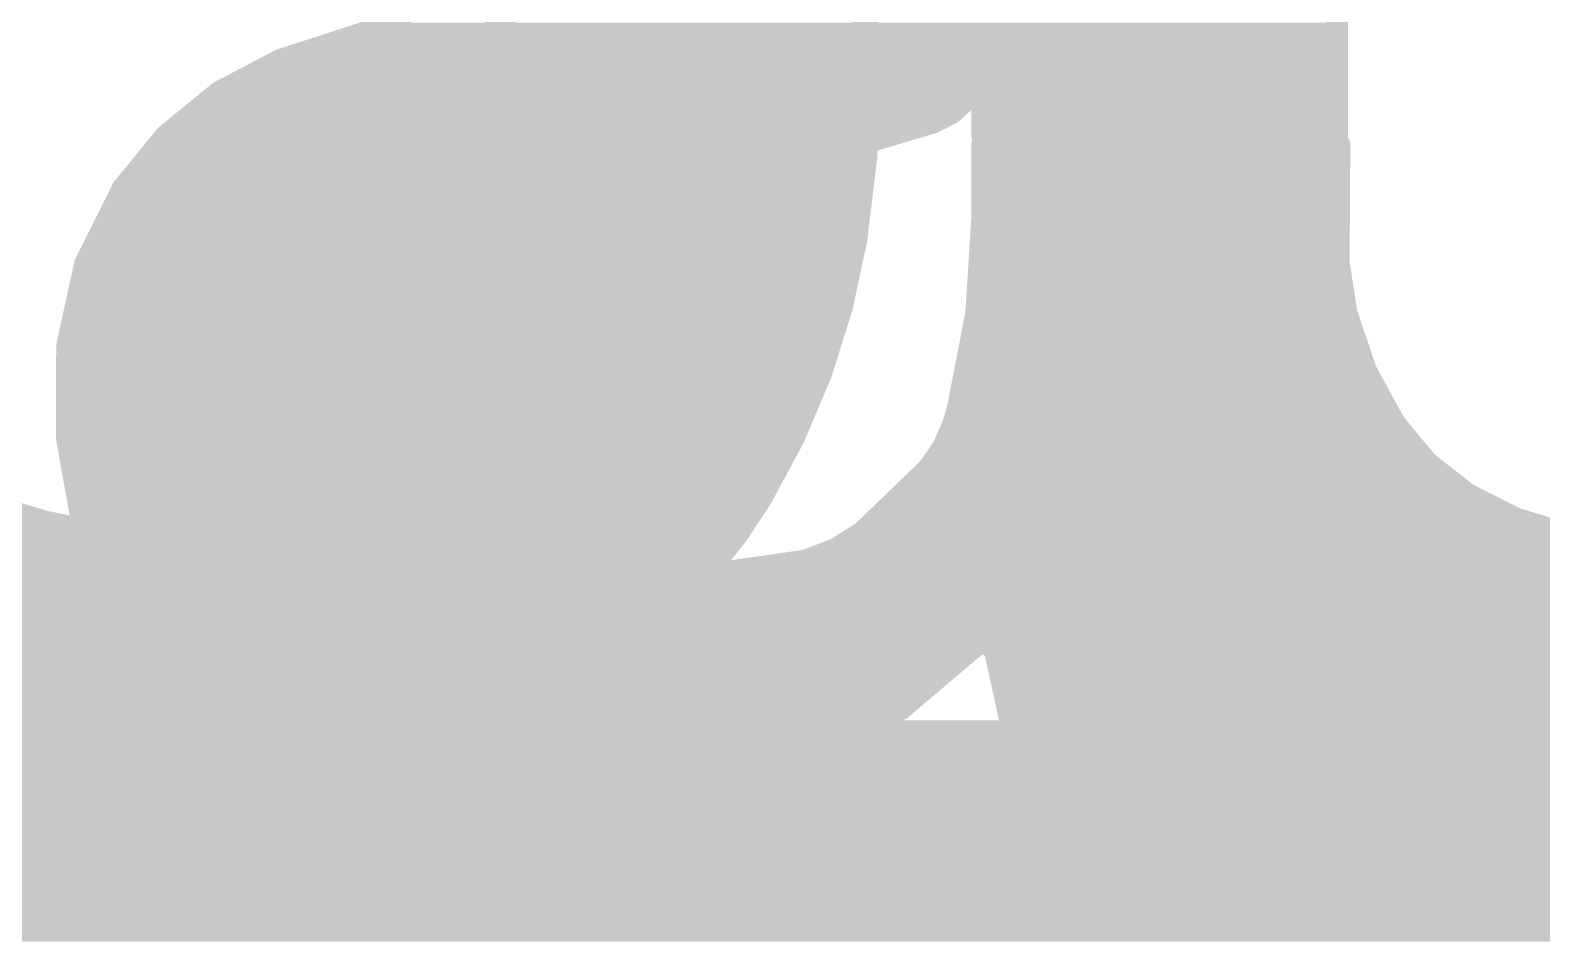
# Model space of a CAD drawing. Extents: x -19.1 to 53.5, y -15.6 to 59.8.
# Drawn here: x 20.242 to 21.975, y 20.193 to 21.238 of the extents above; entities that cross this region are included whole.
import ezdxf

# ---------------------------------------------------------------- set-up
doc = ezdxf.new("R2010")
doc.units = 0
for name, color, linetype in [('16', 132, 'CONTINUOUS'), ('21', 41, 'CONTINUOUS'), ('22', 40, 'CONTINUOUS')]:
    doc.layers.add(name, color=color, linetype=linetype)

msp = doc.modelspace()

# ---------------------------------------------------------------- linework, layer by layer
at = {"layer": '16', "const_width": 0.254}
msp.add_lwpolyline([(2.54, 20.32), (26.67, 20.32)], dxfattribs=at)
at = {"layer": '21', "const_width": 0.0254}
for points in [[(21.7399, 21.1176), (21.7399, 21.6002)], [(20.6768, 21.2523), (20.5283, 21.2039)], [(20.6219, 21.2344), (21.7399, 21.2344)], [(20.5283, 21.2039), (20.4586, 21.1673)], [(20.544, 21.209), (21.7399, 21.209)], [(20.4897, 21.1836), (21.7399, 21.1836)], [(21.3156, 21.1591), (21.3284, 21.1785)], [(21.3284, 21.1785), (21.3335, 21.1785)], [(21.3335, 21.1785), (21.3335, 21.1176)], [(20.4586, 21.1673), (20.3977, 21.1175)], [(20.4475, 21.1582), (21.3146, 21.1582)], [(21.2776, 21.1328), (21.2983, 21.1435)], [(21.2983, 21.1435), (21.3156, 21.1591)], [(21.3335, 21.1582), (21.7399, 21.1582)], [(20.4164, 21.1328), (21.2776, 21.1328)], [(21.1812, 21.104), (21.2776, 21.1328)], [(21.3335, 21.1328), (21.7399, 21.1328)], [(20.3977, 21.1175), (20.3479, 21.0566)], [(21.3335, 21.1176), (21.7399, 21.1176)], [(20.3894, 21.1074), (21.1924, 21.1074)], [(21.082, 21.0871), (21.1812, 21.104)], [(21.7424, 21.1074), (21.3335, 21.1074)], [(21.3335, 21.1074), (21.3335, 21.0236)], [(21.7399, 20.6731), (21.7424, 21.1074)], [(20.3687, 21.082), (21.0337, 21.082)], [(20.9372, 21.0718), (21.082, 21.0871)], [(21.3335, 21.082), (21.7423, 21.082)], [(20.3479, 21.0566), (20.305, 20.9704)], [(20.3479, 21.0566), (20.8691, 21.0566)], [(20.8267, 21.0405), (20.8806, 21.061)], [(20.8806, 21.061), (20.9372, 21.0718)], [(21.3335, 21.0566), (21.7421, 21.0566)], [(20.7772, 21.0109), (20.8267, 21.0405)], [(20.3353, 21.0312), (20.8112, 21.0312)], [(21.3335, 21.0236), (21.3265, 20.9135)], [(21.3335, 21.0312), (21.742, 21.0312)], [(20.3226, 21.0058), (20.7716, 21.0058)], [(20.7484, 20.9846), (20.7772, 21.0109)], [(21.3324, 21.0058), (21.7418, 21.0058)], [(20.305, 20.9704), (20.2844, 20.8763)], [(20.31, 20.9804), (20.7455, 20.9804)], [(20.7264, 20.9525), (20.7484, 20.9846)], [(21.3307, 20.9804), (21.7417, 20.9804)], [(20.3016, 20.955), (20.7281, 20.955)], [(20.7034, 20.8959), (20.7264, 20.9525)], [(21.3291, 20.955), (21.7415, 20.955)], [(20.2961, 20.9296), (20.7171, 20.9296)], [(21.3275, 20.9296), (21.7414, 20.9296)], [(20.2905, 20.9042), (20.7068, 20.9042)], [(21.3265, 20.9135), (21.3055, 20.8051)], [(21.3247, 20.9042), (21.7412, 20.9042)], [(20.6923, 20.8358), (20.7034, 20.8959)], [(20.2844, 20.8763), (20.2842, 20.7702)], [(20.285, 20.8788), (20.7002, 20.8788)], [(21.3198, 20.8788), (21.7411, 20.8788)], [(20.2843, 20.8534), (20.6955, 20.8534)], [(21.3148, 20.8534), (21.7409, 20.8534)], [(20.6934, 20.7747), (20.6923, 20.8358)], [(20.2843, 20.828), (20.6924, 20.828)], [(21.3099, 20.828), (21.7408, 20.828)], [(20.2842, 20.8026), (20.6929, 20.8026)], [(21.3055, 20.8051), (21.3004, 20.7874)], [(21.3048, 20.8026), (21.7406, 20.8026)], [(21.3004, 20.7874), (21.2889, 20.7606)], [(20.2842, 20.7772), (20.6934, 20.7772)], [(20.2842, 20.7702), (20.303, 20.6657)], [(20.7011, 20.7413), (20.6934, 20.7747)], [(21.296, 20.7772), (21.7405, 20.7772)], [(20.2875, 20.7518), (20.6987, 20.7518)], [(21.2889, 20.7606), (21.2725, 20.7366)], [(21.2829, 20.7518), (21.7403, 20.7518)], [(20.7157, 20.7104), (20.7011, 20.7413)], [(21.2725, 20.7366), (21.1963, 20.6629)], [(20.292, 20.7264), (20.7082, 20.7264)], [(20.7366, 20.6832), (20.7157, 20.7104)], [(21.262, 20.7264), (21.7402, 20.7264)], [(20.2966, 20.701), (20.7229, 20.701)], [(21.2357, 20.701), (21.7401, 20.701)], [(20.3012, 20.6756), (20.7458, 20.6756)], [(20.775, 20.6516), (20.7366, 20.6832)], [(21.2094, 20.6756), (21.7399, 20.6756)], [(20.303, 20.6657), (20.3403, 20.5664)], [(21.1963, 20.6629), (21.165, 20.6431)], [(21.7502, 20.5376), (21.7399, 20.6731)], [(20.3088, 20.6502), (20.7779, 20.6502)], [(20.8199, 20.63), (20.775, 20.6516)], [(21.165, 20.6431), (21.1303, 20.6299)], [(21.1762, 20.6502), (21.7416, 20.6502)], [(20.3184, 20.6248), (20.8445, 20.6248)], [(20.8686, 20.6197), (20.8199, 20.63)], [(21.1303, 20.6299), (21.0236, 20.6146)], [(21.0947, 20.6248), (21.7436, 20.6248)], [(21.0236, 20.6146), (20.8686, 20.6197)], [(20.3279, 20.5994), (21.7455, 20.5994)], [(20.3374, 20.574), (21.7475, 20.574)], [(20.3403, 20.5664), (20.3695, 20.5181)], [(20.3511, 20.5486), (21.7494, 20.5486)], [(21.7856, 20.4064), (21.7502, 20.5376)], [(20.3664, 20.5232), (21.3144, 20.5232)], [(21.24, 20.46), (21.3233, 20.5308)], [(21.3233, 20.5308), (21.3287, 20.5344)], [(21.3287, 20.5344), (21.3351, 20.5353)], [(21.3351, 20.5353), (21.3413, 20.5334)], [(21.3413, 20.5334), (21.3461, 20.5291)], [(21.3461, 20.5291), (21.3487, 20.5232)], [(21.3487, 20.5232), (21.3716, 20.4191)], [(21.3487, 20.5232), (21.7541, 20.5232)], [(20.3695, 20.5181), (20.4072, 20.4761)], [(20.3877, 20.4978), (21.2845, 20.4978)], [(21.3543, 20.4978), (21.761, 20.4978)], [(20.4072, 20.4761), (20.4521, 20.4419)], [(20.4121, 20.4724), (21.2546, 20.4724)], [(21.3599, 20.4724), (21.7678, 20.4724)], [(21.1449, 20.406), (21.24, 20.46)], [(20.4454, 20.447), (21.2171, 20.447)], [(20.4521, 20.4419), (20.579, 20.3813)], [(21.3655, 20.447), (21.7747, 20.447)], [(20.4946, 20.4216), (21.1724, 20.4216)], [(21.3711, 20.4216), (21.7815, 20.4216)], [(21.3716, 20.4191), (21.3792, 20.3911)], [(21.0414, 20.3708), (21.1449, 20.406)], [(21.7932, 20.386), (21.7856, 20.4064)], [(20.5479, 20.3962), (21.1161, 20.3962)], [(20.579, 20.3813), (20.7162, 20.3505)], [(21.3778, 20.3962), (21.7894, 20.3962)], [(21.3792, 20.3911), (21.3814, 20.3875)], [(21.3814, 20.3875), (21.3851, 20.3857)], [(21.3851, 20.3857), (21.3893, 20.386)], [(21.3893, 20.386), (21.7932, 20.386)], [(20.6259, 20.3708), (21.0414, 20.3708)], [(20.8797, 20.3467), (21.0414, 20.3708)], [(20.7162, 20.3505), (20.8797, 20.3467)]]:
    msp.add_lwpolyline(points, dxfattribs=at)
at = {"layer": '21', "const_width": 0.0127}
for points in [[(20.6219, 21.2408, 1), (20.6219, 21.228)], [(21.7399, 21.228, 1), (21.7399, 21.2408)], [(20.5263, 21.2099, 1), (20.5303, 21.1979)], [(20.5313, 21.1983, 1), (20.5253, 21.2095)], [(20.544, 21.2154, 1), (20.544, 21.2026)], [(21.7399, 21.2026, 1), (21.7399, 21.2154)], [(20.4897, 21.19, 1), (20.4897, 21.1773)], [(21.3284, 21.1849, 1), (21.3284, 21.1721)], [(21.3337, 21.175, 1), (21.3231, 21.182)], [(21.3399, 21.1785, 1), (21.3271, 21.1785)], [(21.3335, 21.1721, 1), (21.3335, 21.1849)], [(21.7399, 21.1773, 1), (21.7399, 21.19)], [(20.4557, 21.1729, 1), (20.4616, 21.1617)], [(20.4627, 21.1624, 1), (20.4546, 21.1722)], [(20.4475, 21.1646, 1), (20.4475, 21.1518)], [(21.3012, 21.1379, 1), (21.2954, 21.1491)], [(21.3103, 21.1626, 1), (21.3209, 21.1556)], [(21.3198, 21.1543, 1), (21.3113, 21.1638)], [(21.3146, 21.1518, 1), (21.3146, 21.1646)], [(21.3335, 21.1646, 1), (21.3335, 21.1518)], [(21.7399, 21.1518, 1), (21.7399, 21.1646)], [(20.4164, 21.1392, 1), (20.4164, 21.1264)], [(21.2747, 21.1384, 1), (21.2805, 21.1272)], [(21.2794, 21.1267, 1), (21.2758, 21.1389)], [(21.2776, 21.1264, 1), (21.2776, 21.1392)], [(21.294, 21.1482, 1), (21.3025, 21.1388)], [(21.3335, 21.1392, 1), (21.3335, 21.1264)], [(21.7399, 21.1264, 1), (21.7399, 21.1392)], [(20.3937, 21.1225, 1), (20.4017, 21.1126)], [(20.4026, 21.1135, 1), (20.3928, 21.1216)], [(21.3335, 21.124, 1), (21.3335, 21.1112)], [(21.3271, 21.1176, 1), (21.3399, 21.1176)], [(21.7336, 21.1176, 1), (21.7463, 21.1176)], [(21.7399, 21.1112, 1), (21.7399, 21.124)], [(20.3894, 21.1138, 1), (20.3894, 21.1011)], [(21.1794, 21.1101, 1), (21.183, 21.098)], [(21.1822, 21.0978, 1), (21.1801, 21.1103)], [(21.1924, 21.1011, 1), (21.1924, 21.1138)], [(21.3335, 21.1138, 1), (21.3335, 21.1011)], [(21.3399, 21.1074, 1), (21.3271, 21.1074)], [(21.7487, 21.1074, 1), (21.7361, 21.1074)], [(21.7424, 21.1011, 1), (21.7424, 21.1138)], [(20.3687, 21.0884, 1), (20.3687, 21.0756)], [(21.0337, 21.0756, 1), (21.0337, 21.0884)], [(21.0809, 21.0934, 1), (21.0831, 21.0808)], [(21.0827, 21.0808, 1), (21.0813, 21.0934)], [(21.3335, 21.0884, 1), (21.3335, 21.0756)], [(21.7423, 21.0756, 1), (21.7423, 21.0884)], [(20.3479, 21.063, 1), (20.3479, 21.0502)], [(20.3536, 21.0538, 1), (20.3422, 21.0594)], [(20.8691, 21.0502, 1), (20.8691, 21.063)], [(20.8794, 21.0672, 1), (20.8818, 21.0547)], [(20.8828, 21.055, 1), (20.8783, 21.0669)], [(20.9365, 21.0781, 1), (20.9379, 21.0655)], [(20.9384, 21.0656, 1), (20.936, 21.078)], [(21.3335, 21.063, 1), (21.3335, 21.0502)], [(21.7421, 21.0502, 1), (21.7421, 21.063)], [(20.343, 21.0606, 1), (20.3528, 21.0526)], [(20.8244, 21.0464, 1), (20.829, 21.0345)], [(20.83, 21.035, 1), (20.8234, 21.0459)], [(20.3353, 21.0376, 1), (20.3353, 21.0249)], [(20.8112, 21.0249, 1), (20.8112, 21.0376)], [(21.3335, 21.0376, 1), (21.3335, 21.0249)], [(21.3398, 21.0232, 1), (21.3272, 21.024)], [(21.742, 21.0249, 1), (21.742, 21.0376)], [(20.3226, 21.0122, 1), (20.3226, 20.9994)], [(20.7739, 21.0164, 1), (20.7805, 21.0054)], [(20.7716, 20.9994, 1), (20.7716, 21.0122)], [(20.7815, 21.0062, 1), (20.7729, 21.0156)], [(21.3324, 21.0122, 1), (21.3324, 20.9994)], [(21.3271, 21.0236, 1), (21.3399, 21.0236)], [(21.7418, 20.9994, 1), (21.7418, 21.0122)], [(20.3112, 20.969, 1), (20.2988, 20.9717)], [(20.31, 20.9868, 1), (20.31, 20.974)], [(20.7442, 20.9893, 1), (20.7527, 20.9799)], [(20.7537, 20.981, 1), (20.7432, 20.9882)], [(20.7455, 20.974, 1), (20.7455, 20.9868)], [(21.3307, 20.9868, 1), (21.3307, 20.974)], [(21.7417, 20.974, 1), (21.7417, 20.9868)], [(20.3016, 20.9614, 1), (20.3016, 20.9487)], [(20.2993, 20.9732, 1), (20.3107, 20.9675)], [(20.7323, 20.9501, 1), (20.7205, 20.9549)], [(20.7281, 20.9487, 1), (20.7281, 20.9614)], [(21.3291, 20.9614, 1), (21.3291, 20.9487)], [(21.7415, 20.9487, 1), (21.7415, 20.9614)], [(20.7212, 20.9561, 1), (20.7316, 20.9489)], [(20.2961, 20.936, 1), (20.2961, 20.9232)], [(20.7171, 20.9232, 1), (20.7171, 20.936)], [(21.3275, 20.936, 1), (21.3275, 20.9232)], [(21.7414, 20.9232, 1), (21.7414, 20.936)], [(20.2905, 20.9106, 1), (20.2905, 20.8978)], [(20.7068, 20.8978, 1), (20.7068, 20.9106)], [(21.3247, 20.9106, 1), (21.3247, 20.8978)], [(21.3201, 20.9139, 1), (21.3328, 20.9131)], [(21.3327, 20.9122, 1), (21.3202, 20.9147)], [(21.7412, 20.8978, 1), (21.7412, 20.9106)], [(20.6975, 20.8983, 1), (20.7093, 20.8935)], [(20.7097, 20.8947, 1), (20.6972, 20.897)], [(20.2907, 20.8763, 1), (20.2781, 20.8763)], [(20.2782, 20.8777, 1), (20.2906, 20.8749)], [(20.285, 20.8852, 1), (20.285, 20.8725)], [(20.7002, 20.8725, 1), (20.7002, 20.8852)], [(21.3198, 20.8852, 1), (21.3198, 20.8725)], [(21.7411, 20.8725, 1), (21.7411, 20.8852)], [(20.2843, 20.8598, 1), (20.2843, 20.847)], [(20.6955, 20.847, 1), (20.6955, 20.8598)], [(21.3148, 20.8598, 1), (21.3148, 20.847)], [(21.7409, 20.847, 1), (21.7409, 20.8598)], [(20.6986, 20.8359, 1), (20.6859, 20.8357)], [(20.2843, 20.8344, 1), (20.2843, 20.8216)], [(20.686, 20.837, 1), (20.6985, 20.8346)], [(20.6924, 20.8216, 1), (20.6924, 20.8344)], [(21.3099, 20.8344, 1), (21.3099, 20.8216)], [(21.7408, 20.8216, 1), (21.7408, 20.8344)], [(20.2842, 20.809, 1), (20.2842, 20.7963)], [(20.6929, 20.7963, 1), (20.6929, 20.809)], [(21.3048, 20.809, 1), (21.3048, 20.7963)], [(21.2993, 20.8063, 1), (21.3117, 20.8039)], [(21.3116, 20.8033, 1), (21.2994, 20.8069)], [(21.7406, 20.7963, 1), (21.7406, 20.809)], [(21.2943, 20.7892, 1), (21.3065, 20.7856)], [(21.3062, 20.7849, 1), (21.2946, 20.7899)], [(20.2842, 20.7836, 1), (20.2842, 20.7708)], [(20.2778, 20.7702, 1), (20.2905, 20.7702)], [(20.2904, 20.7713, 1), (20.2779, 20.7691)], [(20.6996, 20.7761, 1), (20.6872, 20.7733)], [(20.6871, 20.7746, 1), (20.6997, 20.7748)], [(20.6934, 20.7708, 1), (20.6934, 20.7836)], [(21.296, 20.7836, 1), (21.296, 20.7708)], [(21.7405, 20.7708, 1), (21.7405, 20.7836)], [(20.2875, 20.7582, 1), (20.2875, 20.7454)], [(20.6987, 20.7454, 1), (20.6987, 20.7582)], [(21.2829, 20.7582, 1), (21.2829, 20.7454)], [(21.2831, 20.7631, 1), (21.2948, 20.7581)], [(21.2942, 20.757, 1), (21.2837, 20.7642)], [(21.7403, 20.7454, 1), (21.7403, 20.7582)], [(20.7068, 20.744, 1), (20.6954, 20.7386)], [(20.6949, 20.7399, 1), (20.7073, 20.7428)], [(21.2673, 20.7402, 1), (21.2777, 20.733)], [(21.2769, 20.732, 1), (21.2681, 20.7412)], [(20.292, 20.7328, 1), (20.292, 20.7201)], [(20.7082, 20.7201, 1), (20.7082, 20.7328)], [(20.7208, 20.7142, 1), (20.7107, 20.7065)], [(21.262, 20.7328, 1), (21.262, 20.7201)], [(21.7402, 20.7201, 1), (21.7402, 20.7328)], [(20.2966, 20.7074, 1), (20.2966, 20.6946)], [(20.71, 20.7076, 1), (20.7215, 20.7131)], [(20.7229, 20.6946, 1), (20.7229, 20.7074)], [(21.2357, 20.7074, 1), (21.2357, 20.6946)], [(21.7401, 20.6946, 1), (21.7401, 20.7074)], [(20.3012, 20.682, 1), (20.3012, 20.6692)], [(20.7406, 20.6881, 1), (20.7326, 20.6783)], [(20.7316, 20.6793, 1), (20.7416, 20.6871)], [(20.7458, 20.6692, 1), (20.7458, 20.682)], [(21.2094, 20.682, 1), (21.2094, 20.6692)], [(21.7399, 20.6692, 1), (21.7399, 20.682)], [(20.3089, 20.668, 1), (20.297, 20.6635)], [(20.2967, 20.6646, 1), (20.3092, 20.6669)], [(21.1919, 20.6675, 1), (21.2007, 20.6583)], [(21.1997, 20.6575, 1), (21.1929, 20.6683)], [(21.7462, 20.6736, 1), (21.7336, 20.6726)], [(21.7336, 20.6731, 1), (21.7462, 20.6731)], [(20.3088, 20.6566, 1), (20.3088, 20.6439)], [(20.7778, 20.6573, 1), (20.7723, 20.6459)], [(20.771, 20.6467, 1), (20.7791, 20.6565)], [(20.7779, 20.6439, 1), (20.7779, 20.6566)], [(21.1616, 20.6484, 1), (21.1684, 20.6377)], [(21.1672, 20.6371, 1), (21.1627, 20.649)], [(21.1762, 20.6566, 1), (21.1762, 20.6439)], [(21.7416, 20.6439, 1), (21.7416, 20.6566)], [(20.3184, 20.6312, 1), (20.3184, 20.6184)], [(20.8212, 20.6362, 1), (20.8186, 20.6238)], [(20.8171, 20.6243, 1), (20.8227, 20.6357)], [(20.8445, 20.6184, 1), (20.8445, 20.6312)], [(21.0947, 20.6312, 1), (21.0947, 20.6184)], [(21.128, 20.6358, 1), (21.1326, 20.624)], [(21.1312, 20.6236, 1), (21.1294, 20.6362)], [(21.7436, 20.6184, 1), (21.7436, 20.6312)], [(20.8688, 20.626, 1), (20.8684, 20.6134)], [(20.8673, 20.6135, 1), (20.8699, 20.6259)], [(21.0227, 20.6209, 1), (21.0245, 20.6083)], [(21.0234, 20.6083, 1), (21.0238, 20.6209)], [(20.3279, 20.6058, 1), (20.3279, 20.593)], [(21.7455, 20.593, 1), (21.7455, 20.6058)], [(20.3374, 20.5804, 1), (20.3374, 20.5677)], [(21.7475, 20.5677, 1), (21.7475, 20.5804)], [(20.3457, 20.5697, 1), (20.3349, 20.5631)], [(20.3344, 20.5642, 1), (20.3462, 20.5686)], [(20.3511, 20.555, 1), (20.3511, 20.5422)], [(21.7564, 20.5393, 1), (21.7441, 20.536)], [(21.7494, 20.5422, 1), (21.7494, 20.555)], [(20.3664, 20.5296, 1), (20.3664, 20.5168)], [(21.3144, 20.5168, 1), (21.3144, 20.5296)], [(21.3198, 20.5361, 1), (21.3268, 20.5255)], [(21.3274, 20.526, 1), (21.3192, 20.5356)], [(21.3278, 20.5406, 1), (21.3296, 20.5281)], [(21.3322, 20.5291, 1), (21.3252, 20.5397)], [(21.3369, 20.5414, 1), (21.3333, 20.5292)], [(21.336, 20.529, 1), (21.3342, 20.5416)], [(21.3455, 20.5382, 1), (21.3371, 20.5287)], [(21.3395, 20.5274, 1), (21.3431, 20.5395)], [(21.352, 20.5317, 1), (21.3403, 20.5266)], [(21.3419, 20.5244, 1), (21.3504, 20.5339)], [(21.3549, 20.5246, 1), (21.3425, 20.5218)], [(21.3487, 20.5296, 1), (21.3487, 20.5168)], [(21.3429, 20.5207, 1), (21.3545, 20.5257)], [(21.7439, 20.5371, 1), (21.7566, 20.5381)], [(21.7541, 20.5168, 1), (21.7541, 20.5296)], [(20.3742, 20.5223, 1), (20.3648, 20.5139)], [(20.3641, 20.5148, 1), (20.3749, 20.5214)], [(20.3877, 20.5042, 1), (20.3877, 20.4915)], [(21.2845, 20.4915, 1), (21.2845, 20.5042)], [(21.3543, 20.5042, 1), (21.3543, 20.4915)], [(21.761, 20.4915, 1), (21.761, 20.5042)], [(20.4111, 20.4812, 1), (20.4034, 20.4711)], [(20.4025, 20.4719, 1), (20.4119, 20.4804)], [(20.4121, 20.4788, 1), (20.4121, 20.466)], [(21.2546, 20.466, 1), (21.2546, 20.4788)], [(21.3599, 20.4788, 1), (21.3599, 20.466)], [(21.7678, 20.466, 1), (21.7678, 20.4788)], [(21.2359, 20.4648, 1), (21.2441, 20.4551)], [(21.2431, 20.4544, 1), (21.2369, 20.4655)], [(20.4454, 20.4534, 1), (20.4454, 20.4407)], [(20.4548, 20.4476, 1), (20.4494, 20.4362)], [(20.4483, 20.4368, 1), (20.4559, 20.447)], [(21.2171, 20.4407, 1), (21.2171, 20.4534)], [(21.3655, 20.4534, 1), (21.3655, 20.4407)], [(21.7747, 20.4407, 1), (21.7747, 20.4534)], [(20.4946, 20.428, 1), (20.4946, 20.4153)], [(21.1724, 20.4153, 1), (21.1724, 20.428)], [(21.3711, 20.428, 1), (21.3711, 20.4153)], [(21.3777, 20.4208, 1), (21.3655, 20.4174)], [(21.7815, 20.4153, 1), (21.7815, 20.428)], [(21.1418, 20.4115, 1), (21.1481, 20.4005)], [(21.147, 20.4, 1), (21.1429, 20.412)], [(21.3654, 20.4177, 1), (21.3778, 20.4205)], [(21.7916, 20.4086, 1), (21.7796, 20.4042)], [(21.7795, 20.4047, 1), (21.7917, 20.4081)], [(20.5479, 20.4026, 1), (20.5479, 20.3898)], [(20.5804, 20.3875, 1), (20.5776, 20.3751)], [(20.5763, 20.3756, 1), (20.5817, 20.3871)], [(21.1161, 20.3898, 1), (21.1161, 20.4026)], [(21.3778, 20.4026, 1), (21.3778, 20.3898)], [(21.3846, 20.3944, 1), (21.3738, 20.3878)], [(21.3731, 20.3894, 1), (21.3853, 20.3928)], [(21.3843, 20.3932, 1), (21.3785, 20.3819)], [(21.376, 20.3842, 1), (21.3868, 20.3909)], [(21.3846, 20.392, 1), (21.3857, 20.3793)], [(21.3823, 20.38, 1), (21.388, 20.3913)], [(21.3893, 20.3924, 1), (21.3893, 20.3796)], [(21.3898, 20.3797, 1), (21.3888, 20.3923)], [(21.7872, 20.3838, 1), (21.7992, 20.3882)], [(21.7894, 20.3898, 1), (21.7894, 20.4026)], [(21.7932, 20.3796, 1), (21.7932, 20.3924)], [(20.6259, 20.3772, 1), (20.6259, 20.3645)], [(21.0394, 20.3768, 1), (21.0434, 20.3648)], [(21.0423, 20.3645, 1), (21.0405, 20.3771)], [(21.0414, 20.3645, 1), (21.0414, 20.3772)], [(20.7163, 20.3568, 1), (20.7161, 20.3442)], [(20.7148, 20.3443, 1), (20.7176, 20.3567)], [(20.8787, 20.353, 1), (20.8806, 20.3404)], [(20.8795, 20.3403, 1), (20.8798, 20.353)]]:
    msp.add_lwpolyline(points, format="xyb", dxfattribs=at)
at = {"layer": '22', "const_width": 0.0254}
for points in [[(21.2014, 21.2242), (21.1201, 21.5798)], [(20.7848, 21.3055), (20.7899, 21.1176)], [(20.7867, 21.2344), (21.1991, 21.2344)], [(21.1404, 20.8356), (21.2014, 21.2242)], [(20.7874, 21.209), (21.199, 21.209)], [(20.7881, 21.1836), (21.195, 21.1836)], [(20.7888, 21.1582), (21.191, 21.1582)], [(20.7895, 21.1328), (21.187, 21.1328)], [(20.7899, 21.1176), (20.7721, 20.9906)], [(20.7885, 21.1074), (21.1831, 21.1074)], [(20.7849, 21.082), (21.1791, 21.082)], [(20.7814, 21.0566), (21.1751, 21.0566)], [(20.7778, 21.0312), (21.1711, 21.0312)], [(20.7742, 21.0058), (21.1671, 21.0058)], [(20.7721, 20.9906), (20.734, 20.8737)], [(20.7688, 20.9804), (21.1631, 20.9804)], [(21.7399, 20.9829), (21.3335, 20.9829)], [(21.3335, 20.9829), (21.3335, 20.9779)], [(21.3335, 20.9804), (21.7403, 20.9804)], [(21.3335, 20.9779), (21.3367, 20.9305)], [(21.7505, 20.9142), (21.7399, 20.9829)], [(20.7605, 20.955), (21.1591, 20.955)], [(21.335, 20.955), (21.7442, 20.955)], [(20.7522, 20.9296), (21.1552, 20.9296)], [(21.3367, 20.9305), (21.3462, 20.8839)], [(21.3369, 20.9296), (21.7481, 20.9296)], [(20.7439, 20.9042), (21.1512, 20.9042)], [(21.3421, 20.9042), (21.7538, 20.9042)], [(21.7727, 20.8484), (21.7505, 20.9142)], [(21.3462, 20.8839), (21.4004, 20.7448)], [(20.734, 20.8737), (20.6781, 20.767)], [(20.7357, 20.8788), (21.1472, 20.8788)], [(21.3482, 20.8788), (21.7624, 20.8788)], [(20.7234, 20.8534), (21.1432, 20.8534)], [(21.3581, 20.8534), (21.771, 20.8534)], [(21.8059, 20.7874), (21.7727, 20.8484)], [(20.9804, 20.5867), (21.1404, 20.8356)], [(20.7101, 20.828), (21.1355, 20.828)], [(21.368, 20.828), (21.7838, 20.828)], [(20.6968, 20.8026), (21.1192, 20.8026)], [(21.3779, 20.8026), (21.7976, 20.8026)], [(21.8434, 20.7422), (21.8059, 20.7874)], [(20.6781, 20.767), (20.508, 20.6629)], [(20.6834, 20.7772), (21.1029, 20.7772)], [(21.3878, 20.7772), (21.8144, 20.7772)], [(20.6533, 20.7518), (21.0865, 20.7518)], [(21.3977, 20.7518), (21.8354, 20.7518)], [(21.4004, 20.7448), (21.4819, 20.6197)], [(21.8897, 20.7061), (21.8434, 20.7422)], [(20.6118, 20.7264), (21.0702, 20.7264)], [(21.4124, 20.7264), (21.8637, 20.7264)], [(20.3276, 20.64), (20.1473, 20.701)], [(20.5703, 20.701), (21.0539, 20.701)], [(21.4289, 20.701), (21.8998, 20.701)], [(21.9448, 20.6782), (21.8897, 20.7061)], [(20.5288, 20.6756), (21.0375, 20.6756)], [(21.4455, 20.6756), (21.9534, 20.6756)], [(22.0038, 20.6603), (21.9448, 20.6782)], [(20.508, 20.6629), (20.3276, 20.64)], [(19.7282, 20.6502), (20.2975, 20.6502)], [(20.408, 20.6502), (21.0212, 20.6502)], [(21.462, 20.6502), (22.7602, 20.6502)], [(19.7547, 20.6248), (21.0049, 20.6248)], [(21.4786, 20.6248), (22.7432, 20.6248)], [(21.4819, 20.6197), (21.5872, 20.5139)], [(19.7813, 20.5994), (20.9886, 20.5994)], [(21.5021, 20.5994), (22.7194, 20.5994)], [(19.8078, 20.574), (20.9601, 20.574)], [(20.6959, 20.4089), (20.9804, 20.5867)], [(21.5274, 20.574), (22.6956, 20.574)], [(19.8343, 20.5486), (20.9194, 20.5486)], [(21.5526, 20.5486), (22.6718, 20.5486)], [(19.8656, 20.5232), (20.8788, 20.5232)], [(21.5779, 20.5232), (22.6408, 20.5232)], [(21.5872, 20.5139), (21.7119, 20.4318)], [(19.9017, 20.4978), (20.8382, 20.4978)], [(21.6116, 20.4978), (22.6076, 20.4978)], [(19.9377, 20.4724), (20.7975, 20.4724)], [(21.6502, 20.4724), (22.5733, 20.4724)], [(19.9891, 20.447), (20.7569, 20.447)], [(21.6888, 20.447), (22.5252, 20.447)], [(20.0632, 20.4216), (20.7162, 20.4216)], [(21.7119, 20.4318), (21.8212, 20.3857)], [(21.7361, 20.4216), (22.4771, 20.4216)], [(20.3962, 20.3683), (20.6959, 20.4089)], [(20.1374, 20.3962), (20.6022, 20.3962)], [(20.1447, 20.3937), (20.3962, 20.3683)], [(21.7962, 20.3962), (22.4006, 20.3962)], [(21.8212, 20.3857), (21.9365, 20.3574)], [(20.3714, 20.3708), (20.4147, 20.3708)], [(21.8819, 20.3708), (22.2856, 20.3708)], [(21.9365, 20.3574), (22.0548, 20.3479)]]:
    msp.add_lwpolyline(points, dxfattribs=at)
at = {"layer": '22'}
for points, const_width in [([(21.1887, 20.9982, 0.0851), (21.1861, 21.3817)], 0.0254), ([(20.7696, 21.0693, 0.0416), (20.7721, 21.3157)], 0.0254), ([(20.7867, 21.2408, 1), (20.7867, 21.228)], 0.0127), ([(21.1991, 21.228, 1), (21.1991, 21.2408)], 0.0127), ([(21.2077, 21.2232, 1), (21.1951, 21.2252)], 0.0127), ([(21.1952, 21.2228, 1), (21.2076, 21.2256)], 0.0127), ([(20.7874, 21.2154, 1), (20.7874, 21.2026)], 0.0127), ([(21.199, 21.2026, 1), (21.199, 21.2154)], 0.0127), ([(20.7881, 21.19, 1), (20.7881, 21.1773)], 0.0127), ([(21.195, 21.1773, 1), (21.195, 21.19)], 0.0127), ([(20.7888, 21.1646, 1), (20.7888, 21.1518)], 0.0127), ([(21.191, 21.1518, 1), (21.191, 21.1646)], 0.0127), ([(20.7895, 21.1392, 1), (20.7895, 21.1264)], 0.0127), ([(21.187, 21.1264, 1), (21.187, 21.1392)], 0.0127), ([(20.7962, 21.1167, 1), (20.7836, 21.1185)], 0.0127), ([(20.7836, 21.1174, 1), (20.7962, 21.1178)], 0.0127), ([(20.7885, 21.1138, 1), (20.7885, 21.1011)], 0.0127), ([(21.1831, 21.1011, 1), (21.1831, 21.1138)], 0.0127), ([(20.7849, 21.0884, 1), (20.7849, 21.0756)], 0.0127), ([(21.1791, 21.0756, 1), (21.1791, 21.0884)], 0.0127), ([(20.701, 20.8407, 0.0995), (20.7696, 21.0693)], 0.0254), ([(20.7759, 21.0687, 1), (20.7633, 21.0699)], 0.0127), ([(20.7633, 21.0699, 1), (20.7759, 21.0687)], 0.0127), ([(20.7814, 21.063, 1), (20.7814, 21.0502)], 0.0127), ([(21.1751, 21.0502, 1), (21.1751, 21.063)], 0.0127), ([(20.7778, 21.0376, 1), (20.7778, 21.0249)], 0.0127), ([(21.1711, 21.0249, 1), (21.1711, 21.0376)], 0.0127), ([(20.7742, 21.0122, 1), (20.7742, 20.9994)], 0.0127), ([(21.1671, 20.9994, 1), (21.1671, 21.0122)], 0.0127), ([(20.7781, 20.9886, 1), (20.7661, 20.9926)], 0.0127), ([(21.0795, 20.701, 0.0949), (21.1887, 20.9982)], 0.0254), ([(21.1824, 20.9992, 1), (21.195, 20.9972)], 0.0127), ([(21.195, 20.9972, 1), (21.1824, 20.9992)], 0.0127), ([(20.7688, 20.9868, 1), (20.7688, 20.974)], 0.0127), ([(20.7658, 20.9915, 1), (20.7784, 20.9897)], 0.0127), ([(21.1631, 20.974, 1), (21.1631, 20.9868)], 0.0127), ([(21.3335, 20.9893, 1), (21.3335, 20.9765)], 0.0127), ([(21.3399, 20.9829, 1), (21.3271, 20.9829)], 0.0127), ([(21.3335, 20.9868, 1), (21.3335, 20.974)], 0.0127), ([(21.3398, 20.9783, 1), (21.3272, 20.9775)], 0.0127), ([(21.3271, 20.9779, 1), (21.3399, 20.9779)], 0.0127), ([(21.7462, 20.9839, 1), (21.7336, 20.9819)], 0.0127), ([(21.7399, 20.9765, 1), (21.7399, 20.9893)], 0.0127), ([(21.7403, 20.974, 1), (21.7403, 20.9868)], 0.0127), ([(20.7605, 20.9614, 1), (20.7605, 20.9487)], 0.0127), ([(21.1591, 20.9487, 1), (21.1591, 20.9614)], 0.0127), ([(21.335, 20.9614, 1), (21.335, 20.9487)], 0.0127), ([(21.7442, 20.9487, 1), (21.7442, 20.9614)], 0.0127), ([(20.7522, 20.936, 1), (20.7522, 20.9232)], 0.0127), ([(21.1552, 20.9232, 1), (21.1552, 20.936)], 0.0127), ([(21.3429, 20.9317, 1), (21.3305, 20.9292)], 0.0127), ([(21.3304, 20.93, 1), (21.343, 20.9309)], 0.0127), ([(21.3369, 20.936, 1), (21.3369, 20.9232)], 0.0127), ([(21.7481, 20.9232, 1), (21.7481, 20.936)], 0.0127), ([(20.7439, 20.9106, 1), (20.7439, 20.8978)], 0.0127), ([(21.1512, 20.8978, 1), (21.1512, 20.9106)], 0.0127), ([(21.3421, 20.9106, 1), (21.3421, 20.8978)], 0.0127), ([(21.7565, 20.9163, 1), (21.7444, 20.9122)], 0.0127), ([(21.7442, 20.9133, 1), (21.7567, 20.9152)], 0.0127), ([(21.7538, 20.8978, 1), (21.7538, 20.9106)], 0.0127), ([(21.3521, 20.8862, 1), (21.3403, 20.8816)], 0.0127), ([(20.728, 20.8757, 1), (20.74, 20.8717)], 0.0127), ([(20.7396, 20.8708, 1), (20.7284, 20.8766)], 0.0127), ([(20.7357, 20.8852, 1), (20.7357, 20.8725)], 0.0127), ([(21.1472, 20.8725, 1), (21.1472, 20.8852)], 0.0127), ([(21.34, 20.8826, 1), (21.3524, 20.8852)], 0.0127), ([(21.3482, 20.8852, 1), (21.3482, 20.8725)], 0.0127), ([(21.7624, 20.8725, 1), (21.7624, 20.8852)], 0.0127), ([(20.7234, 20.8598, 1), (20.7234, 20.847)], 0.0127), ([(21.1432, 20.847, 1), (21.1432, 20.8598)], 0.0127), ([(21.3581, 20.8598, 1), (21.3581, 20.847)], 0.0127), ([(21.7783, 20.8514, 1), (21.7671, 20.8454)], 0.0127), ([(21.771, 20.847, 1), (21.771, 20.8598)], 0.0127), ([(20.513, 20.6832, 0.1942), (20.701, 20.8407)], 0.0254), ([(20.6954, 20.8437, 1), (20.7066, 20.8377)], 0.0127), ([(20.7066, 20.8377, 1), (20.6954, 20.8437)], 0.0127), ([(21.1457, 20.8322, 1), (21.1351, 20.839)], 0.0127), ([(21.7667, 20.8464, 1), (21.7787, 20.8504)], 0.0127), ([(20.7101, 20.8344, 1), (20.7101, 20.8216)], 0.0127), ([(21.1341, 20.8366, 1), (21.1467, 20.8346)], 0.0127), ([(21.1355, 20.8216, 1), (21.1355, 20.8344)], 0.0127), ([(21.368, 20.8344, 1), (21.368, 20.8216)], 0.0127), ([(21.7838, 20.8216, 1), (21.7838, 20.8344)], 0.0127), ([(20.6968, 20.809, 1), (20.6968, 20.7963)], 0.0127), ([(21.1192, 20.7963, 1), (21.1192, 20.809)], 0.0127), ([(21.3779, 20.809, 1), (21.3779, 20.7963)], 0.0127), ([(21.7976, 20.7963, 1), (21.7976, 20.809)], 0.0127), ([(21.8108, 20.7915, 1), (21.801, 20.7833)], 0.0127), ([(21.8003, 20.7844, 1), (21.8115, 20.7904)], 0.0127), ([(20.6725, 20.7699, 1), (20.6837, 20.7641)], 0.0127), ([(20.6814, 20.7616, 1), (20.6748, 20.7724)], 0.0127), ([(20.6834, 20.7836, 1), (20.6834, 20.7708)], 0.0127), ([(21.1029, 20.7708, 1), (21.1029, 20.7836)], 0.0127), ([(21.3878, 20.7836, 1), (21.3878, 20.7708)], 0.0127), ([(21.8144, 20.7708, 1), (21.8144, 20.7836)], 0.0127), ([(20.6533, 20.7582, 1), (20.6533, 20.7454)], 0.0127), ([(21.0865, 20.7454, 1), (21.0865, 20.7582)], 0.0127), ([(21.3977, 20.7582, 1), (21.3977, 20.7454)], 0.0127), ([(21.4057, 20.7483, 1), (21.3951, 20.7413)], 0.0127), ([(21.8354, 20.7454, 1), (21.8354, 20.7582)], 0.0127), ([(21.3945, 20.7425, 1), (21.4063, 20.7471)], 0.0127), ([(21.8473, 20.7472, 1), (21.8395, 20.7372)], 0.0127), ([(21.8385, 20.7382, 1), (21.8483, 20.7463)], 0.0127), ([(20.6118, 20.7328, 1), (20.6118, 20.7201)], 0.0127), ([(21.0702, 20.7201, 1), (21.0702, 20.7328)], 0.0127), ([(21.4124, 20.7328, 1), (21.4124, 20.7201)], 0.0127), ([(21.8637, 20.7201, 1), (21.8637, 20.7328)], 0.0127), ([(20.1778, 20.7035, 0.1897), (20.513, 20.6832)], 0.0254), ([(20.5703, 20.7074, 1), (20.5703, 20.6946)], 0.0127), ([(20.9499, 20.5511, 0.0859), (21.0795, 20.701)], 0.0254), ([(21.0539, 20.6946, 1), (21.0539, 20.7074)], 0.0127), ([(21.0741, 20.7043, 1), (21.0849, 20.6977)], 0.0127), ([(21.0849, 20.6977, 1), (21.0741, 20.7043)], 0.0127), ([(21.4289, 20.7074, 1), (21.4289, 20.6946)], 0.0127), ([(21.8926, 20.7118, 1), (21.8868, 20.7004)], 0.0127), ([(21.8858, 20.7011, 1), (21.8936, 20.7111)], 0.0127), ([(21.8998, 20.6946, 1), (21.8998, 20.7074)], 0.0127), ([(20.511, 20.6892, 1), (20.515, 20.6772)], 0.0127), ([(20.515, 20.6772, 1), (20.511, 20.6892)], 0.0127), ([(20.5288, 20.682, 1), (20.5288, 20.6692)], 0.0127), ([(21.0375, 20.6692, 1), (21.0375, 20.682)], 0.0127), ([(21.4455, 20.682, 1), (21.4455, 20.6692)], 0.0127), ([(21.9466, 20.6843, 1), (21.9429, 20.6722)], 0.0127), ([(21.9419, 20.6726, 1), (21.9476, 20.6839)], 0.0127), ([(21.9534, 20.6692, 1), (21.9534, 20.682)], 0.0127), ([(20.5047, 20.6683, 1), (20.5113, 20.6575)], 0.0127), ([(20.5088, 20.6566, 1), (20.5072, 20.6692)], 0.0127), ([(20.2975, 20.6439, 1), (20.2975, 20.6566)], 0.0127), ([(20.408, 20.6566, 1), (20.408, 20.6439)], 0.0127), ([(21.0212, 20.6439, 1), (21.0212, 20.6566)], 0.0127), ([(21.462, 20.6566, 1), (21.462, 20.6439)], 0.0127), ([(20.3268, 20.6463, 1), (20.3284, 20.6337)], 0.0127), ([(20.3256, 20.634, 1), (20.3296, 20.646)], 0.0127), ([(21.0049, 20.6184, 1), (21.0049, 20.6312)], 0.0127), ([(21.4786, 20.6312, 1), (21.4786, 20.6184)], 0.0127), ([(21.4864, 20.6242, 1), (21.4774, 20.6152)], 0.0127), ([(21.4766, 20.6162, 1), (21.4872, 20.6232)], 0.0127), ([(20.9886, 20.593, 1), (20.9886, 20.6058)], 0.0127), ([(21.5021, 20.6058, 1), (21.5021, 20.593)], 0.0127), ([(20.9601, 20.5677, 1), (20.9601, 20.5804)], 0.0127), ([(20.9751, 20.5901, 1), (20.9857, 20.5833)], 0.0127), ([(20.9838, 20.5813, 1), (20.977, 20.5921)], 0.0127), ([(21.5274, 20.5804, 1), (21.5274, 20.5677)], 0.0127), ([(20.3987, 20.3505, 0.1703), (20.9499, 20.5511)], 0.0254), ([(20.9194, 20.5422, 1), (20.9194, 20.555)], 0.0127), ([(20.9459, 20.556, 1), (20.9539, 20.5462)], 0.0127), ([(20.9539, 20.5462, 1), (20.9459, 20.556)], 0.0127), ([(21.5526, 20.555, 1), (21.5526, 20.5422)], 0.0127), ([(20.8788, 20.5168, 1), (20.8788, 20.5296)], 0.0127), ([(21.5779, 20.5296, 1), (21.5779, 20.5168)], 0.0127), ([(21.5907, 20.5192, 1), (21.5837, 20.5086)], 0.0127), ([(21.5827, 20.5094, 1), (21.5917, 20.5184)], 0.0127), ([(20.8382, 20.4915, 1), (20.8382, 20.5042)], 0.0127), ([(21.6116, 20.5042, 1), (21.6116, 20.4915)], 0.0127), ([(20.7975, 20.466, 1), (20.7975, 20.4788)], 0.0127), ([(21.6502, 20.4788, 1), (21.6502, 20.466)], 0.0127), ([(20.7569, 20.4407, 1), (20.7569, 20.4534)], 0.0127), ([(21.6888, 20.4534, 1), (21.6888, 20.4407)], 0.0127), ([(20.7162, 20.4153, 1), (20.7162, 20.428)], 0.0127), ([(21.7144, 20.4377, 1), (21.7094, 20.4259)], 0.0127), ([(21.7084, 20.4265, 1), (21.7154, 20.4371)], 0.0127), ([(21.7361, 20.428, 1), (21.7361, 20.4153)], 0.0127), ([(20.0381, 20.4064, 0.083), (20.3987, 20.3505)], 0.0254), ([(20.6925, 20.4143, 1), (20.6993, 20.4035)], 0.0127), ([(20.6968, 20.4026, 1), (20.695, 20.4152)], 0.0127), ([(20.6022, 20.3898, 1), (20.6022, 20.4026)], 0.0127), ([(21.7962, 20.4026, 1), (21.7962, 20.3898)], 0.0127), ([(21.8227, 20.3918, 1), (21.8197, 20.3795)], 0.0127), ([(21.8188, 20.3798, 1), (21.8237, 20.3915)], 0.0127), ([(20.3714, 20.3772, 1), (20.3714, 20.3645)], 0.0127), ([(20.3953, 20.3746, 1), (20.3971, 20.362)], 0.0127), ([(20.3956, 20.362, 1), (20.3968, 20.3746)], 0.0127), ([(20.4147, 20.3645, 1), (20.4147, 20.3772)], 0.0127), ([(21.8819, 20.3772, 1), (21.8819, 20.3645)], 0.0127), ([(20.3986, 20.3568, 1), (20.3988, 20.3442)], 0.0127), ([(20.3988, 20.3442, 1), (20.3986, 20.3568)], 0.0127), ([(21.937, 20.3638, 1), (21.936, 20.3511)], 0.0127), ([(21.935, 20.3513, 1), (21.938, 20.3636)], 0.0127)]:
    msp.add_lwpolyline(points, format="xyb", dxfattribs=dict(at, const_width=const_width))

doc.saveas('drawing.dxf')
